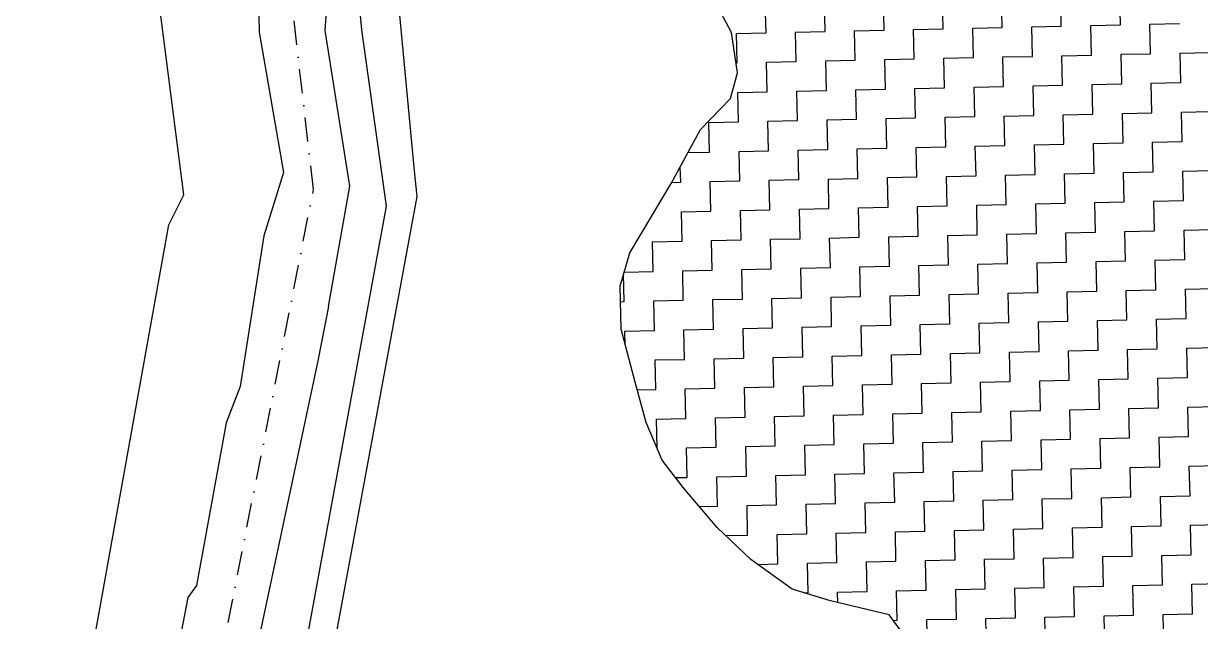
# Model space of a CAD drawing. Header units: metres. Extents: x 281463 to 283423, y 2096851 to 2099007.
# Drawn here: x 281463 to 281707.4, y 2097765 to 2097889.2 of the extents above; entities that cross this region are included whole.
import ezdxf

# ---------------------------------------------------------------- set-up
doc = ezdxf.new("R2010")
doc.units = ezdxf.units.M
doc.linetypes.add('DASHDOT', pattern=[1, 0.5, -0.25, 0, -0.25])
for name, color, linetype in [('LINE_WATER', 4, 'Continuous'), ('POLY_HATCH', 12, 'Continuous'), ('POLY_WATER', 4, 'Continuous'), ('V_BOUND_STREAM_LINE', 7, 'DASHDOT')]:
    doc.layers.add(name, color=color, linetype=linetype)

msp = doc.modelspace()

# ---------------------------------------------------------------- linework, layer by layer
at = {"layer": 'LINE_WATER'}
for p, q in [((281525.48, 2097980.65), (281533.16, 2097887.94)), ((281511.69, 2097899.93), (281511.97, 2097887.47)), ((281525.68, 2097887.77), (281526.14, 2097895.27)), ((281533.16, 2097887.94), (281538.34, 2097851.28)), ((281511.97, 2097887.47), (281516.99, 2097858.28)), ((281530.77, 2097855.47), (281525.68, 2097887.77)), ((281516.99, 2097858.28), (281512.92, 2097845.1)), ((281526.34, 2097830.44), (281530.77, 2097855.47)), ((281538.34, 2097851.28), (281512.22, 2097709.19)), ((281512.92, 2097845.1), (281508.01, 2097813.82)), ((281526.34, 2097830.44), (281524.1, 2097819.17)), ((281524.1, 2097819.17), (281505.49, 2097731.48)), ((281508.01, 2097813.82), (281505.06, 2097806.27)), ((281505.06, 2097806.27), (281498.96, 2097772.48)), ((281498.96, 2097772.48), (281497.15, 2097769.94)), ((281497.15, 2097769.94), (281480.9, 2097687.92))]:
    msp.add_line(p, q, dxfattribs=at)
at = {"layer": 'POLY_HATCH'}
for p, q in [((281610.01, 2097887.38), (281605.6, 2097895.72)), ((281611.25, 2097878.97), (281610.01, 2097887.38)), ((281609.79, 2097873.67), (281611.25, 2097878.97)), ((281603.6, 2097867.21), (281609.79, 2097873.67)), ((281597.52, 2097856), (281603.6, 2097867.21)), ((281588.88, 2097841.58), (281597.52, 2097856)), ((281586.92, 2097834.68), (281588.88, 2097841.58)), ((281587.12, 2097825.72), (281586.92, 2097834.68)), ((281590.01, 2097814.72), (281587.12, 2097825.72)), ((281592.3, 2097806.33), (281590.01, 2097814.72)), ((281595.64, 2097798.5), (281592.3, 2097806.33)), ((281599.99, 2097792.8), (281595.64, 2097798.5)), ((281607.03, 2097784.52), (281599.99, 2097792.8)), ((281614.04, 2097777.83), (281607.03, 2097784.52)), ((281622.61, 2097771.69), (281614.04, 2097777.83)), ((281630.58, 2097769.24), (281622.61, 2097771.69)), ((281642.77, 2097766.35), (281630.58, 2097769.24)), ((281646.58, 2097761.16), (281642.77, 2097766.35))]:
    msp.add_line(p, q, dxfattribs=at)
at = {"layer": 'POLY_HATCH', "linetype": 'Continuous'}
for p, q in [((281617.19, 2097887.32), (281617.05, 2097893.46)), ((281629.45, 2097887.6), (281629.32, 2097893.73)), ((281641.72, 2097887.87), (281641.58, 2097894)), ((281653.98, 2097888.15), (281653.85, 2097894.28)), ((281666.25, 2097888.42), (281666.11, 2097894.55)), ((281678.51, 2097888.69), (281678.38, 2097894.83)), ((281690.78, 2097888.97), (281690.64, 2097895.1)), ((281635.58, 2097887.73), (281641.72, 2097887.87)), ((281647.85, 2097888.01), (281653.98, 2097888.15)), ((281647.99, 2097881.88), (281647.85, 2097888.01)), ((281660.12, 2097888.28), (281666.25, 2097888.42)), ((281660.25, 2097882.15), (281660.12, 2097888.28)), ((281672.38, 2097888.56), (281678.51, 2097888.69)), ((281672.52, 2097882.42), (281672.38, 2097888.56)), ((281684.65, 2097888.83), (281690.78, 2097888.97)), ((281684.78, 2097882.7), (281684.65, 2097888.83)), ((281696.91, 2097889.1), (281703.04, 2097889.24)), ((281697.05, 2097882.97), (281696.91, 2097889.1)), ((281611.05, 2097887.19), (281617.19, 2097887.32)), ((281611.19, 2097881.05), (281611.05, 2097887.19)), ((281623.32, 2097887.46), (281629.45, 2097887.6)), ((281623.46, 2097881.33), (281623.32, 2097887.46)), ((281635.72, 2097881.6), (281635.58, 2097887.73)), ((281703.18, 2097883.11), (281709.31, 2097883.25)), ((281703.32, 2097876.98), (281703.18, 2097883.11)), ((281610.94, 2097881.05), (281611.19, 2097881.05)), ((281617.32, 2097881.19), (281623.46, 2097881.33)), ((281617.46, 2097875.06), (281617.32, 2097881.19)), ((281629.59, 2097881.46), (281635.72, 2097881.6)), ((281629.73, 2097875.33), (281629.59, 2097881.46)), ((281641.85, 2097881.74), (281647.99, 2097881.88)), ((281641.99, 2097875.61), (281641.85, 2097881.74)), ((281654.12, 2097882.01), (281660.25, 2097882.15)), ((281654.26, 2097875.88), (281654.12, 2097882.01)), ((281666.38, 2097882.29), (281672.52, 2097882.42)), ((281666.52, 2097876.15), (281666.38, 2097882.29)), ((281678.65, 2097882.56), (281684.78, 2097882.7)), ((281678.79, 2097876.43), (281678.65, 2097882.56)), ((281690.91, 2097882.84), (281697.05, 2097882.97)), ((281691.05, 2097876.7), (281690.91, 2097882.84)), ((281648.12, 2097875.74), (281654.26, 2097875.88)), ((281648.26, 2097869.61), (281648.12, 2097875.74)), ((281660.39, 2097876.02), (281666.52, 2097876.15)), ((281660.53, 2097869.89), (281660.39, 2097876.02)), ((281672.65, 2097876.29), (281678.79, 2097876.43)), ((281672.79, 2097870.16), (281672.65, 2097876.29)), ((281684.92, 2097876.57), (281691.05, 2097876.7)), ((281685.06, 2097870.43), (281684.92, 2097876.57)), ((281697.18, 2097876.84), (281703.32, 2097876.98)), ((281697.32, 2097870.71), (281697.18, 2097876.84)), ((281611.33, 2097874.92), (281617.46, 2097875.06)), ((281611.47, 2097868.79), (281611.33, 2097874.92)), ((281623.59, 2097875.2), (281629.73, 2097875.33)), ((281623.73, 2097869.06), (281623.59, 2097875.2)), ((281635.86, 2097875.47), (281641.99, 2097875.61)), ((281636, 2097869.34), (281635.86, 2097875.47)), ((281703.45, 2097870.84), (281709.59, 2097870.98)), ((281703.59, 2097864.71), (281703.45, 2097870.84)), ((281605.33, 2097868.65), (281611.47, 2097868.79)), ((281605.47, 2097862.52), (281605.33, 2097868.65)), ((281617.6, 2097868.93), (281623.73, 2097869.06)), ((281617.74, 2097862.79), (281617.6, 2097868.93)), ((281629.86, 2097869.2), (281636, 2097869.34)), ((281630, 2097863.07), (281629.86, 2097869.2)), ((281642.13, 2097869.47), (281648.26, 2097869.61)), ((281642.27, 2097863.34), (281642.13, 2097869.47)), ((281654.39, 2097869.75), (281660.53, 2097869.89)), ((281654.53, 2097863.62), (281654.39, 2097869.75)), ((281666.66, 2097870.02), (281672.79, 2097870.16)), ((281666.8, 2097863.89), (281666.66, 2097870.02)), ((281678.92, 2097870.3), (281685.06, 2097870.43)), ((281679.06, 2097864.16), (281678.92, 2097870.3)), ((281691.19, 2097870.57), (281697.32, 2097870.71)), ((281691.33, 2097864.44), (281691.19, 2097870.57)), ((281648.4, 2097863.48), (281654.53, 2097863.62)), ((281648.54, 2097857.35), (281648.4, 2097863.48)), ((281660.66, 2097863.75), (281666.8, 2097863.89)), ((281660.8, 2097857.62), (281660.66, 2097863.75)), ((281672.93, 2097864.03), (281679.06, 2097864.16)), ((281673.07, 2097857.89), (281672.93, 2097864.03)), ((281685.19, 2097864.3), (281691.33, 2097864.44)), ((281685.33, 2097858.17), (281685.19, 2097864.3)), ((281697.46, 2097864.57), (281703.59, 2097864.71)), ((281697.6, 2097858.44), (281697.46, 2097864.57)), ((281601, 2097862.42), (281605.47, 2097862.52)), ((281611.6, 2097862.66), (281617.74, 2097862.79)), ((281611.74, 2097856.52), (281611.6, 2097862.66)), ((281623.87, 2097862.93), (281630, 2097863.07)), ((281624.01, 2097856.8), (281623.87, 2097862.93)), ((281636.13, 2097863.2), (281642.27, 2097863.34)), ((281636.27, 2097857.07), (281636.13, 2097863.2)), ((281599.47, 2097856.25), (281599.4, 2097859.47)), ((281703.73, 2097858.58), (281709.86, 2097858.72)), ((281703.87, 2097852.45), (281703.73, 2097858.58)), ((281597.63, 2097856.21), (281599.47, 2097856.25)), ((281605.61, 2097856.39), (281611.74, 2097856.52)), ((281605.74, 2097850.25), (281605.61, 2097856.39)), ((281617.87, 2097856.66), (281624.01, 2097856.8)), ((281618.01, 2097850.53), (281617.87, 2097856.66)), ((281630.14, 2097856.93), (281636.27, 2097857.07)), ((281630.27, 2097850.8), (281630.14, 2097856.93)), ((281642.4, 2097857.21), (281648.54, 2097857.35)), ((281642.54, 2097851.08), (281642.4, 2097857.21)), ((281654.67, 2097857.48), (281660.8, 2097857.62)), ((281654.8, 2097851.35), (281654.67, 2097857.48)), ((281666.93, 2097857.76), (281673.07, 2097857.89)), ((281667.07, 2097851.62), (281666.93, 2097857.76)), ((281679.2, 2097858.03), (281685.33, 2097858.17)), ((281679.33, 2097851.9), (281679.2, 2097858.03)), ((281691.46, 2097858.31), (281697.6, 2097858.44)), ((281691.6, 2097852.17), (281691.46, 2097858.31)), ((281648.67, 2097851.21), (281654.8, 2097851.35)), ((281648.81, 2097845.08), (281648.67, 2097851.21)), ((281660.94, 2097851.49), (281667.07, 2097851.62)), ((281661.07, 2097845.35), (281660.94, 2097851.49)), ((281673.2, 2097851.76), (281679.33, 2097851.9)), ((281673.34, 2097845.63), (281673.2, 2097851.76)), ((281685.47, 2097852.04), (281691.6, 2097852.17)), ((281685.6, 2097845.9), (281685.47, 2097852.04)), ((281697.73, 2097852.31), (281703.87, 2097852.45)), ((281697.87, 2097846.18), (281697.73, 2097852.31)), ((281599.61, 2097850.12), (281605.74, 2097850.25)), ((281599.75, 2097843.98), (281599.61, 2097850.12)), ((281611.88, 2097850.39), (281618.01, 2097850.53)), ((281612.01, 2097844.26), (281611.88, 2097850.39)), ((281624.14, 2097850.67), (281630.27, 2097850.8)), ((281624.28, 2097844.53), (281624.14, 2097850.67)), ((281636.41, 2097850.94), (281642.54, 2097851.08)), ((281636.54, 2097844.81), (281636.41, 2097850.94)), ((281704, 2097846.31), (281710.13, 2097846.45)), ((281593.62, 2097843.85), (281599.75, 2097843.98)), ((281605.88, 2097844.12), (281612.01, 2097844.26)), ((281606.02, 2097837.99), (281605.88, 2097844.12)), ((281618.15, 2097844.4), (281624.28, 2097844.53)), ((281618.28, 2097838.26), (281618.15, 2097844.4)), ((281630.41, 2097844.67), (281636.54, 2097844.81)), ((281630.55, 2097838.54), (281630.41, 2097844.67)), ((281642.68, 2097844.94), (281648.81, 2097845.08)), ((281642.81, 2097838.81), (281642.68, 2097844.94)), ((281654.94, 2097845.22), (281661.07, 2097845.35)), ((281655.08, 2097839.09), (281654.94, 2097845.22)), ((281667.21, 2097845.49), (281673.34, 2097845.63)), ((281667.34, 2097839.36), (281667.21, 2097845.49)), ((281679.47, 2097845.77), (281685.6, 2097845.9)), ((281679.61, 2097839.63), (281679.47, 2097845.77)), ((281691.74, 2097846.04), (281697.87, 2097846.18)), ((281691.87, 2097839.91), (281691.74, 2097846.04)), ((281704.14, 2097840.18), (281704, 2097846.31)), ((281593.75, 2097837.71), (281593.62, 2097843.85)), ((281648.95, 2097838.95), (281655.08, 2097839.09)), ((281661.21, 2097839.22), (281667.34, 2097839.36)), ((281661.35, 2097833.09), (281661.21, 2097839.22)), ((281673.48, 2097839.5), (281679.61, 2097839.63)), ((281673.61, 2097833.36), (281673.48, 2097839.5)), ((281685.74, 2097839.77), (281691.87, 2097839.91)), ((281685.88, 2097833.64), (281685.74, 2097839.77)), ((281698.01, 2097840.04), (281704.14, 2097840.18)), ((281698.14, 2097833.91), (281698.01, 2097840.04)), ((281587.76, 2097831.45), (281587.63, 2097837.18)), ((281587.74, 2097837.58), (281593.75, 2097837.71)), ((281599.89, 2097837.85), (281606.02, 2097837.99)), ((281600.02, 2097831.72), (281599.89, 2097837.85)), ((281612.15, 2097838.13), (281618.28, 2097838.26)), ((281612.29, 2097831.99), (281612.15, 2097838.13)), ((281624.42, 2097838.4), (281630.55, 2097838.54)), ((281624.55, 2097832.27), (281624.42, 2097838.4)), ((281636.68, 2097838.67), (281642.81, 2097838.81)), ((281636.82, 2097832.54), (281636.68, 2097838.67)), ((281649.08, 2097832.82), (281648.95, 2097838.95)), ((281704.28, 2097834.05), (281710.41, 2097834.19)), ((281593.89, 2097831.58), (281600.02, 2097831.72)), ((281606.16, 2097831.86), (281612.29, 2097831.99)), ((281606.29, 2097825.72), (281606.16, 2097831.86)), ((281618.42, 2097832.13), (281624.55, 2097832.27)), ((281618.56, 2097826), (281618.42, 2097832.13)), ((281630.69, 2097832.4), (281636.82, 2097832.54)), ((281630.82, 2097826.27), (281630.69, 2097832.4)), ((281642.95, 2097832.68), (281649.08, 2097832.82)), ((281643.09, 2097826.55), (281642.95, 2097832.68)), ((281655.22, 2097832.95), (281661.35, 2097833.09)), ((281655.35, 2097826.82), (281655.22, 2097832.95)), ((281667.48, 2097833.23), (281673.61, 2097833.36)), ((281667.62, 2097827.09), (281667.48, 2097833.23)), ((281679.75, 2097833.5), (281685.88, 2097833.64)), ((281679.88, 2097827.37), (281679.75, 2097833.5)), ((281692.01, 2097833.78), (281698.14, 2097833.91)), ((281692.15, 2097827.64), (281692.01, 2097833.78)), ((281704.41, 2097827.92), (281704.28, 2097834.05)), ((281586.99, 2097831.43), (281587.76, 2097831.45)), ((281594.03, 2097825.45), (281593.89, 2097831.58)), ((281649.22, 2097826.68), (281655.35, 2097826.82)), ((281661.49, 2097826.96), (281667.62, 2097827.09)), ((281661.62, 2097820.82), (281661.49, 2097826.96)), ((281673.75, 2097827.23), (281679.88, 2097827.37)), ((281673.89, 2097821.1), (281673.75, 2097827.23)), ((281686.02, 2097827.51), (281692.15, 2097827.64)), ((281686.15, 2097821.37), (281686.02, 2097827.51)), ((281698.28, 2097827.78), (281704.41, 2097827.92)), ((281698.42, 2097821.65), (281698.28, 2097827.78)), ((281587.9, 2097825.31), (281594.03, 2097825.45)), ((281587.96, 2097822.53), (281587.9, 2097825.31)), ((281600.16, 2097825.59), (281606.29, 2097825.72)), ((281600.3, 2097819.45), (281600.16, 2097825.59)), ((281612.43, 2097825.86), (281618.56, 2097826)), ((281612.56, 2097819.73), (281612.43, 2097825.86)), ((281624.69, 2097826.14), (281630.82, 2097826.27)), ((281624.83, 2097820), (281624.69, 2097826.14)), ((281636.96, 2097826.41), (281643.09, 2097826.55)), ((281637.09, 2097820.28), (281636.96, 2097826.41)), ((281649.36, 2097820.55), (281649.22, 2097826.68)), ((281704.55, 2097821.78), (281710.68, 2097821.92)), ((281594.16, 2097819.32), (281600.3, 2097819.45)), ((281606.43, 2097819.59), (281612.56, 2097819.73)), ((281606.57, 2097813.46), (281606.43, 2097819.59)), ((281618.69, 2097819.87), (281624.83, 2097820)), ((281618.83, 2097813.73), (281618.69, 2097819.87)), ((281630.96, 2097820.14), (281637.09, 2097820.28)), ((281631.1, 2097814.01), (281630.96, 2097820.14)), ((281643.22, 2097820.41), (281649.36, 2097820.55)), ((281643.36, 2097814.28), (281643.22, 2097820.41)), ((281655.49, 2097820.69), (281661.62, 2097820.82)), ((281655.63, 2097814.56), (281655.49, 2097820.69)), ((281667.76, 2097820.96), (281673.89, 2097821.1)), ((281667.89, 2097814.83), (281667.76, 2097820.96)), ((281680.02, 2097821.24), (281686.15, 2097821.37)), ((281680.16, 2097815.1), (281680.02, 2097821.24)), ((281692.29, 2097821.51), (281698.42, 2097821.65)), ((281692.42, 2097815.38), (281692.29, 2097821.51)), ((281704.69, 2097815.65), (281704.55, 2097821.78)), ((281594.3, 2097813.18), (281594.16, 2097819.32)), ((281649.49, 2097814.42), (281655.63, 2097814.56)), ((281661.76, 2097814.69), (281667.89, 2097814.83)), ((281661.9, 2097808.56), (281661.76, 2097814.69)), ((281674.02, 2097814.97), (281680.16, 2097815.1)), ((281674.16, 2097808.83), (281674.02, 2097814.97)), ((281686.29, 2097815.24), (281692.42, 2097815.38)), ((281686.43, 2097809.11), (281686.29, 2097815.24)), ((281698.55, 2097815.51), (281704.69, 2097815.65)), ((281698.69, 2097809.38), (281698.55, 2097815.51)), ((281590.45, 2097813.1), (281594.3, 2097813.18)), ((281600.43, 2097813.32), (281606.57, 2097813.46)), ((281600.57, 2097807.19), (281600.43, 2097813.32)), ((281612.7, 2097813.6), (281618.83, 2097813.73)), ((281612.84, 2097807.46), (281612.7, 2097813.6)), ((281624.96, 2097813.87), (281631.1, 2097814.01)), ((281625.1, 2097807.74), (281624.96, 2097813.87)), ((281637.23, 2097814.14), (281643.36, 2097814.28)), ((281637.37, 2097808.01), (281637.23, 2097814.14)), ((281649.63, 2097808.29), (281649.49, 2097814.42)), ((281606.7, 2097807.33), (281612.84, 2097807.46)), ((281606.84, 2097801.19), (281606.7, 2097807.33)), ((281618.97, 2097807.6), (281625.1, 2097807.74)), ((281619.11, 2097801.47), (281618.97, 2097807.6)), ((281631.23, 2097807.87), (281637.37, 2097808.01)), ((281631.37, 2097801.74), (281631.23, 2097807.87)), ((281643.5, 2097808.15), (281649.63, 2097808.29)), ((281643.64, 2097802.02), (281643.5, 2097808.15)), ((281655.76, 2097808.42), (281661.9, 2097808.56)), ((281655.9, 2097802.29), (281655.76, 2097808.42)), ((281668.03, 2097808.7), (281674.16, 2097808.83)), ((281668.17, 2097802.56), (281668.03, 2097808.7)), ((281680.29, 2097808.97), (281686.43, 2097809.11)), ((281680.43, 2097802.84), (281680.29, 2097808.97)), ((281692.56, 2097809.24), (281698.69, 2097809.38)), ((281692.7, 2097803.11), (281692.56, 2097809.24)), ((281704.82, 2097809.52), (281710.96, 2097809.66)), ((281704.96, 2097803.39), (281704.82, 2097809.52)), ((281594.44, 2097807.05), (281600.57, 2097807.19)), ((281594.57, 2097801.01), (281594.44, 2097807.05)), ((281662.03, 2097802.43), (281668.17, 2097802.56)), ((281662.17, 2097796.29), (281662.03, 2097802.43)), ((281674.3, 2097802.7), (281680.43, 2097802.84)), ((281674.44, 2097796.57), (281674.3, 2097802.7)), ((281686.56, 2097802.98), (281692.7, 2097803.11)), ((281686.7, 2097796.84), (281686.56, 2097802.98)), ((281698.83, 2097803.25), (281704.96, 2097803.39)), ((281698.97, 2097797.12), (281698.83, 2097803.25)), ((281600.71, 2097801.06), (281606.84, 2097801.19)), ((281600.85, 2097794.92), (281600.71, 2097801.06)), ((281612.97, 2097801.33), (281619.11, 2097801.47)), ((281613.11, 2097795.2), (281612.97, 2097801.33)), ((281625.24, 2097801.6), (281631.37, 2097801.74)), ((281625.38, 2097795.47), (281625.24, 2097801.6)), ((281637.5, 2097801.88), (281643.64, 2097802.02)), ((281637.64, 2097795.75), (281637.5, 2097801.88)), ((281649.77, 2097802.15), (281655.9, 2097802.29)), ((281649.91, 2097796.02), (281649.77, 2097802.15)), ((281606.98, 2097795.06), (281613.11, 2097795.2)), ((281607.11, 2097788.93), (281606.98, 2097795.06)), ((281619.24, 2097795.34), (281625.38, 2097795.47)), ((281619.38, 2097789.2), (281619.24, 2097795.34)), ((281631.51, 2097795.61), (281637.64, 2097795.75)), ((281631.65, 2097789.48), (281631.51, 2097795.61)), ((281643.77, 2097795.88), (281649.91, 2097796.02)), ((281643.91, 2097789.75), (281643.77, 2097795.88)), ((281656.04, 2097796.16), (281662.17, 2097796.29)), ((281656.18, 2097790.03), (281656.04, 2097796.16)), ((281668.3, 2097796.43), (281674.44, 2097796.57)), ((281668.44, 2097790.3), (281668.3, 2097796.43)), ((281680.57, 2097796.71), (281686.7, 2097796.84)), ((281680.71, 2097790.57), (281680.57, 2097796.71)), ((281692.83, 2097796.98), (281698.97, 2097797.12)), ((281692.97, 2097790.85), (281692.83, 2097796.98)), ((281705.1, 2097797.25), (281711.23, 2097797.39)), ((281705.24, 2097791.12), (281705.1, 2097797.25)), ((281598.41, 2097794.87), (281600.85, 2097794.92)), ((281662.31, 2097790.16), (281668.44, 2097790.3)), ((281662.44, 2097784.03), (281662.31, 2097790.16)), ((281674.57, 2097790.44), (281680.71, 2097790.57)), ((281674.71, 2097784.3), (281674.57, 2097790.44)), ((281686.84, 2097790.71), (281692.97, 2097790.85)), ((281686.97, 2097784.58), (281686.84, 2097790.71)), ((281699.1, 2097790.98), (281705.24, 2097791.12)), ((281699.24, 2097784.85), (281699.1, 2097790.98)), ((281603.35, 2097788.84), (281607.11, 2097788.93)), ((281613.25, 2097789.07), (281619.38, 2097789.2)), ((281613.38, 2097782.93), (281613.25, 2097789.07)), ((281625.51, 2097789.34), (281631.65, 2097789.48)), ((281625.65, 2097783.21), (281625.51, 2097789.34)), ((281637.78, 2097789.61), (281643.91, 2097789.75)), ((281637.91, 2097783.48), (281637.78, 2097789.61)), ((281650.04, 2097789.89), (281656.18, 2097790.03)), ((281650.18, 2097783.76), (281650.04, 2097789.89)), ((281608.8, 2097782.83), (281613.38, 2097782.93)), ((281619.52, 2097783.07), (281625.65, 2097783.21)), ((281619.65, 2097776.94), (281619.52, 2097783.07)), ((281631.78, 2097783.34), (281637.91, 2097783.48)), ((281631.92, 2097777.21), (281631.78, 2097783.34)), ((281644.05, 2097783.62), (281650.18, 2097783.76)), ((281644.18, 2097777.49), (281644.05, 2097783.62)), ((281656.31, 2097783.89), (281662.44, 2097784.03)), ((281656.45, 2097777.76), (281656.31, 2097783.89)), ((281668.58, 2097784.17), (281674.71, 2097784.3)), ((281668.71, 2097778.03), (281668.58, 2097784.17)), ((281680.84, 2097784.44), (281686.97, 2097784.58)), ((281680.98, 2097778.31), (281680.84, 2097784.44)), ((281693.11, 2097784.71), (281699.24, 2097784.85)), ((281693.24, 2097778.58), (281693.11, 2097784.71)), ((281705.37, 2097784.99), (281711.51, 2097785.13)), ((281705.51, 2097778.86), (281705.37, 2097784.99)), ((281662.58, 2097777.9), (281668.71, 2097778.03)), ((281662.72, 2097771.76), (281662.58, 2097777.9)), ((281674.85, 2097778.17), (281680.98, 2097778.31)), ((281674.98, 2097772.04), (281674.85, 2097778.17)), ((281687.11, 2097778.45), (281693.24, 2097778.58)), ((281687.25, 2097772.31), (281687.11, 2097778.45)), ((281699.38, 2097778.72), (281705.51, 2097778.86)), ((281699.51, 2097772.59), (281699.38, 2097778.72)), ((281615.41, 2097776.84), (281619.65, 2097776.94)), ((281625.79, 2097777.07), (281631.92, 2097777.21)), ((281625.92, 2097770.94), (281625.79, 2097777.07)), ((281638.05, 2097777.35), (281644.18, 2097777.49)), ((281638.19, 2097771.22), (281638.05, 2097777.35)), ((281650.32, 2097777.62), (281656.45, 2097777.76)), ((281650.45, 2097771.49), (281650.32, 2097777.62)), ((281625.11, 2097770.92), (281625.92, 2097770.94)), ((281632.06, 2097771.08), (281638.19, 2097771.22)), ((281632.11, 2097768.87), (281632.06, 2097771.08)), ((281644.32, 2097771.35), (281650.45, 2097771.49)), ((281644.46, 2097765.22), (281644.32, 2097771.35)), ((281656.59, 2097771.63), (281662.72, 2097771.76)), ((281656.72, 2097765.49), (281656.59, 2097771.63)), ((281668.85, 2097771.9), (281674.98, 2097772.04)), ((281668.99, 2097765.77), (281668.85, 2097771.9)), ((281681.12, 2097772.18), (281687.25, 2097772.31)), ((281681.25, 2097766.04), (281681.12, 2097772.18)), ((281693.38, 2097772.45), (281699.51, 2097772.59)), ((281693.52, 2097766.32), (281693.38, 2097772.45)), ((281705.65, 2097772.72), (281711.78, 2097772.86)), ((281705.78, 2097766.59), (281705.65, 2097772.72)), ((281662.86, 2097765.63), (281668.99, 2097765.77)), ((281675.12, 2097765.91), (281681.25, 2097766.04)), ((281675.26, 2097759.77), (281675.12, 2097765.91)), ((281687.39, 2097766.18), (281693.52, 2097766.32)), ((281687.52, 2097760.05), (281687.39, 2097766.18)), ((281699.65, 2097766.45), (281705.78, 2097766.59)), ((281699.79, 2097760.32), (281699.65, 2097766.45)), ((281643.62, 2097765.2), (281644.46, 2097765.22)), ((281650.59, 2097765.36), (281656.72, 2097765.49)), ((281650.73, 2097759.23), (281650.59, 2097765.36)), ((281662.99, 2097759.5), (281662.86, 2097765.63))]:
    msp.add_line(p, q, dxfattribs=at)
at = {"layer": 'POLY_WATER'}
for p, q in [((281496.3, 2097853.64), (281477.4, 2098000.81)), ((281532.91, 2097977.32), (281544.12, 2097858.62)), ((281544.12, 2097858.62), (281544.65, 2097853.31)), ((281493.16, 2097847.43), (281496.3, 2097853.64)), ((281544.65, 2097853.31), (281518.32, 2097710.47)), ((281463.01, 2097679.13), (281493.16, 2097847.43))]:
    msp.add_line(p, q, dxfattribs=at)
at = {"layer": 'V_BOUND_STREAM_LINE', "ltscale": 10}
for p, q in [((281523.21, 2097854.72), (281507.18, 2097994.23)), ((281491.87, 2097695.37), (281523.21, 2097854.72))]:
    msp.add_line(p, q, dxfattribs=at)

doc.saveas('drawing.dxf')
